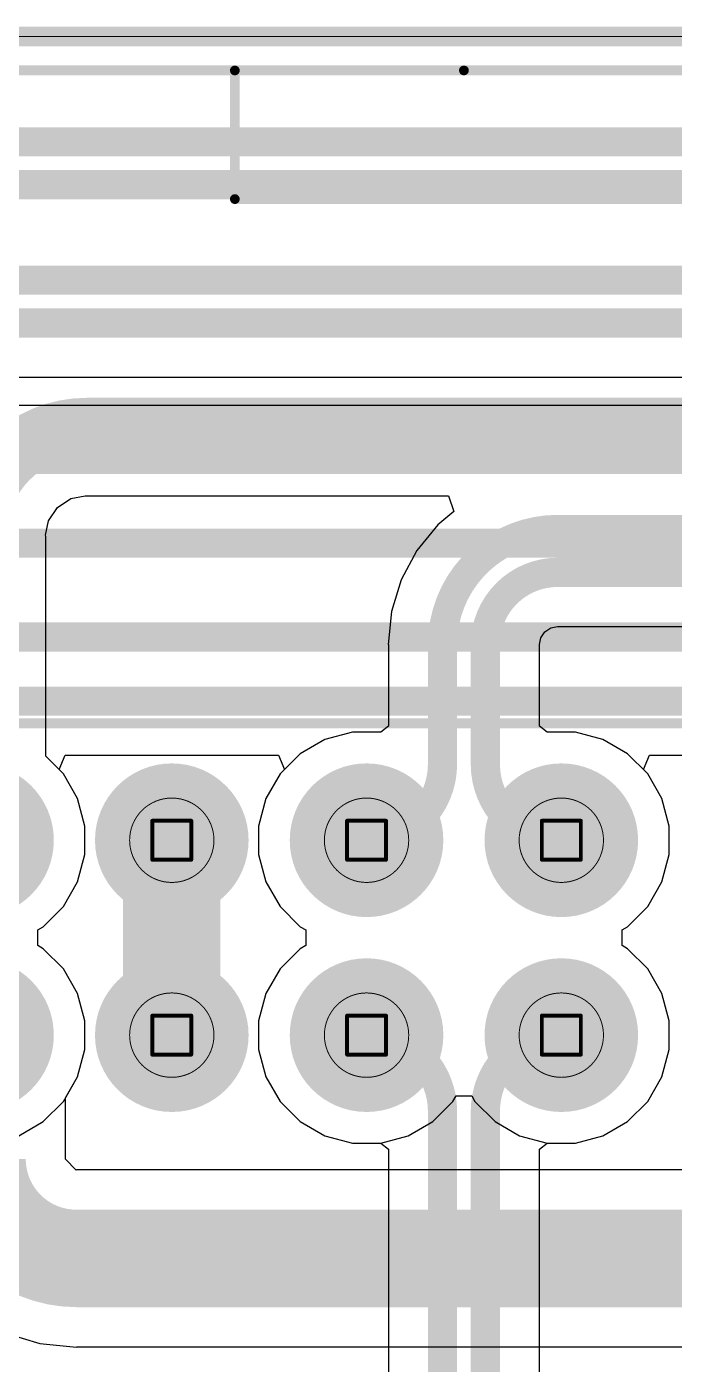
# Model space of a CAD drawing. Header units: inches. Extents: x 0 to 289, y 0 to 168.
# Drawn here: x 38.21 to 46.66, y 82.7 to 100.13 of the extents above; entities that cross this region are included whole.
import ezdxf

# ---------------------------------------------------------------- set-up
doc = ezdxf.new("R2010")
doc.units = ezdxf.units.IN
for name, color, linetype in [('Board Outline', 216, 'Continuous'), ('Bottom Layer', 5, 'Continuous'), ('Bottom Overlay', 54, 'Continuous'), ('Bottom Solder', 6, 'Continuous'), ('Dimension', 6, 'Continuous'), ('Drill Drawing', 1, 'Continuous'), ('Multi-Layer', 9, 'Continuous'), ('Pad Holes', 156, 'Continuous'), ('Top Layer', 1, 'Continuous'), ('Top Solder', 216, 'Continuous')]:
    doc.layers.add(name, color=color, linetype=linetype)

# ---------------------------------------------------------------- blocks, each defined once
blk = doc.blocks.new('SSW_110_02_G_D_RA_N_B_55')
at = {"layer": 'Bottom Layer'}
h = blk.add_hatch(color=5, dxfattribs=at)
edge = h.paths.add_edge_path()
edge.add_arc((-1.27, 1.27000254), 0.8999982, 0, 360)
h = blk.add_hatch(color=5, dxfattribs=at)
edge = h.paths.add_edge_path()
edge.add_arc((1.27, 1.27000254), 0.8999982, 0, 360)
h = blk.add_hatch(color=5, dxfattribs=at)
edge = h.paths.add_edge_path()
edge.add_arc((3.81, 1.27000254), 0.8999982, 0, 360)
h = blk.add_hatch(color=5, dxfattribs=at)
edge = h.paths.add_edge_path()
edge.add_arc((6.35, 1.27000254), 0.8999982, 0, 360)
h = blk.add_hatch(color=5, dxfattribs=at)
edge = h.paths.add_edge_path()
edge.add_arc((-1.26999746, -1.26999492), 0.8999982, 0, 360)
h = blk.add_hatch(color=5, dxfattribs=at)
edge = h.paths.add_edge_path()
edge.add_arc((1.26999746, -1.26999492), 0.8999982, 0, 360)
h = blk.add_hatch(color=5, dxfattribs=at)
edge = h.paths.add_edge_path()
edge.add_arc((3.81, -1.26999746), 0.8999982, 0, 360)
h = blk.add_hatch(color=5, dxfattribs=at)
edge = h.paths.add_edge_path()
edge.add_arc((6.35, -1.26999746), 0.8999982, 0, 360)
at = {"layer": 'Bottom Solder'}
h = blk.add_hatch(color=6, dxfattribs=at)
edge = h.paths.add_edge_path()
edge.add_arc((-1.27, 1.27000254), 1.0015982, 0, 360)
h = blk.add_hatch(color=6, dxfattribs=at)
edge = h.paths.add_edge_path()
edge.add_arc((1.27, 1.27000254), 1.0015982, 0, 360)
h = blk.add_hatch(color=6, dxfattribs=at)
edge = h.paths.add_edge_path()
edge.add_arc((3.81, 1.27000254), 1.0015982, 0, 360)
h = blk.add_hatch(color=6, dxfattribs=at)
edge = h.paths.add_edge_path()
edge.add_arc((6.35, 1.27000254), 1.0015982, 0, 360)
h = blk.add_hatch(color=6, dxfattribs=at)
edge = h.paths.add_edge_path()
edge.add_arc((-1.26999746, -1.26999492), 1.0015982, 0, 360)
h = blk.add_hatch(color=6, dxfattribs=at)
edge = h.paths.add_edge_path()
edge.add_arc((1.26999746, -1.26999492), 1.0015982, 0, 360)
h = blk.add_hatch(color=6, dxfattribs=at)
edge = h.paths.add_edge_path()
edge.add_arc((3.81, -1.26999746), 1.0015982, 0, 360)
h = blk.add_hatch(color=6, dxfattribs=at)
edge = h.paths.add_edge_path()
edge.add_arc((6.35, -1.26999746), 1.0015982, 0, 360)
at = {"layer": 'Multi-Layer'}
h = blk.add_hatch(color=9, dxfattribs=at)
edge = h.paths.add_edge_path()
edge.add_arc((-1.27, 1.27000254), 0.8999982, 0, 360)
h = blk.add_hatch(color=9, dxfattribs=at)
edge = h.paths.add_edge_path()
edge.add_arc((1.27, 1.27000254), 0.8999982, 0, 360)
h = blk.add_hatch(color=9, dxfattribs=at)
edge = h.paths.add_edge_path()
edge.add_arc((3.81, 1.27000254), 0.8999982, 0, 360)
h = blk.add_hatch(color=9, dxfattribs=at)
edge = h.paths.add_edge_path()
edge.add_arc((6.35, 1.27000254), 0.8999982, 0, 360)
h = blk.add_hatch(color=9, dxfattribs=at)
edge = h.paths.add_edge_path()
edge.add_arc((-1.26999746, -1.26999492), 0.8999982, 0, 360)
h = blk.add_hatch(color=9, dxfattribs=at)
edge = h.paths.add_edge_path()
edge.add_arc((1.26999746, -1.26999492), 0.8999982, 0, 360)
h = blk.add_hatch(color=9, dxfattribs=at)
edge = h.paths.add_edge_path()
edge.add_arc((3.81, -1.26999746), 0.8999982, 0, 360)
h = blk.add_hatch(color=9, dxfattribs=at)
edge = h.paths.add_edge_path()
edge.add_arc((6.35, -1.26999746), 0.8999982, 0, 360)
at = {"layer": 'Pad Holes'}
h = blk.add_hatch(color=7, dxfattribs=at)
edge = h.paths.add_edge_path()
edge.add_arc((-1.27, 1.27000254), 0.51999896, 0, 360)
h = blk.add_hatch(color=7, dxfattribs=at)
edge = h.paths.add_edge_path()
edge.add_arc((1.27, 1.27000254), 0.51999896, 0, 360)
h = blk.add_hatch(color=7, dxfattribs=at)
edge = h.paths.add_edge_path()
edge.add_arc((3.81, 1.27000254), 0.51999896, 0, 360)
h = blk.add_hatch(color=7, dxfattribs=at)
edge = h.paths.add_edge_path()
edge.add_arc((-1.26999746, -1.26999492), 0.51999896, 0, 360)
h = blk.add_hatch(color=7, dxfattribs=at)
edge = h.paths.add_edge_path()
edge.add_arc((1.26999746, -1.26999492), 0.51999896, 0, 360)
h = blk.add_hatch(color=7, dxfattribs=at)
edge = h.paths.add_edge_path()
edge.add_arc((3.81, -1.26999746), 0.51999896, 0, 360)
at = {"layer": 'Top Layer'}
h = blk.add_hatch(color=1, dxfattribs=at)
edge = h.paths.add_edge_path()
edge.add_arc((-1.27, 1.27000254), 0.8999982, 0, 360)
h = blk.add_hatch(color=1, dxfattribs=at)
edge = h.paths.add_edge_path()
edge.add_arc((1.27, 1.27000254), 0.8999982, 0, 360)
h = blk.add_hatch(color=1, dxfattribs=at)
edge = h.paths.add_edge_path()
edge.add_arc((3.81, 1.27000254), 0.8999982, 0, 360)
h = blk.add_hatch(color=1, dxfattribs=at)
edge = h.paths.add_edge_path()
edge.add_arc((6.35, 1.27000254), 0.8999982, 0, 360)
h = blk.add_hatch(color=1, dxfattribs=at)
edge = h.paths.add_edge_path()
edge.add_arc((-1.26999746, -1.26999492), 0.8999982, 0, 360)
h = blk.add_hatch(color=1, dxfattribs=at)
edge = h.paths.add_edge_path()
edge.add_arc((1.26999746, -1.26999492), 0.8999982, 0, 360)
h = blk.add_hatch(color=1, dxfattribs=at)
edge = h.paths.add_edge_path()
edge.add_arc((3.81, -1.26999746), 0.8999982, 0, 360)
h = blk.add_hatch(color=1, dxfattribs=at)
edge = h.paths.add_edge_path()
edge.add_arc((6.35, -1.26999746), 0.8999982, 0, 360)
at = {"layer": 'Top Solder'}
h = blk.add_hatch(color=216, dxfattribs=at)
edge = h.paths.add_edge_path()
edge.add_arc((-1.27, 1.27000254), 1.0015982, 0, 360)
h = blk.add_hatch(color=216, dxfattribs=at)
edge = h.paths.add_edge_path()
edge.add_arc((1.27, 1.27000254), 1.0015982, 0, 360)
h = blk.add_hatch(color=216, dxfattribs=at)
edge = h.paths.add_edge_path()
edge.add_arc((3.81, 1.27000254), 1.0015982, 0, 360)
h = blk.add_hatch(color=216, dxfattribs=at)
edge = h.paths.add_edge_path()
edge.add_arc((6.35, 1.27000254), 1.0015982, 0, 360)
h = blk.add_hatch(color=216, dxfattribs=at)
edge = h.paths.add_edge_path()
edge.add_arc((-1.26999746, -1.26999492), 1.0015982, 0, 360)
h = blk.add_hatch(color=216, dxfattribs=at)
edge = h.paths.add_edge_path()
edge.add_arc((1.26999746, -1.26999492), 1.0015982, 0, 360)
h = blk.add_hatch(color=216, dxfattribs=at)
edge = h.paths.add_edge_path()
edge.add_arc((3.81, -1.26999746), 1.0015982, 0, 360)
h = blk.add_hatch(color=216, dxfattribs=at)
edge = h.paths.add_edge_path()
edge.add_arc((6.35, -1.26999746), 1.0015982, 0, 360)
at = {"layer": 'Bottom Overlay', "const_width": 0.127}
for points in [[(12.95500076, -2.79399746), (-12.95500076, -2.79399746)], [(2.98774612, -9.62659746), (-2.98774612, -9.6266)], [(2.98774612, -9.62659746), (2.98774612, -11.30299746)], [(12.95500076, -11.30400076), (-12.95500076, -11.30400076)], [(0, -11.30299746), (-2.98774612, -11.30299746)], [(2.98774612, -11.30299746), (0, -11.30299746)]]:
    blk.add_lwpolyline(points, dxfattribs=at)
at = {"layer": 'Bottom Overlay', "const_width": 0.0635}
for points in [[(2.95599612, -9.62659746, 1), (3.01949612, -9.62659746, 1)], [(2.95599612, -9.62659746, 1), (3.01949612, -9.62659746, 1)], [(-0.03175, -11.30299746, 1), (0.03175, -11.30299746, 1)], [(-0.03175, -11.30299746, 1), (0.03175, -11.30299746, 1)], [(2.95599612, -11.30299746, 1), (3.01949612, -11.30299746, 1)], [(2.95599612, -11.30299746, 1), (3.01949612, -11.30299746, 1)]]:
    blk.add_lwpolyline(points, format="xyb", close=True, dxfattribs=at)

msp = doc.modelspace()

# ---------------------------------------------------------------- linework, layer by layer
at = {"layer": 'Board Outline', "const_width": 0.254}
msp.add_lwpolyline([(0, 100.00000066), (145.26999902, 100.00000066)], dxfattribs=at)
at = {"layer": 'Bottom Layer'}
for p, q in [((38.61375056, 93.86158011999999), (38.7873621, 93.97758445999999)), ((38.7873621, 93.97758445999999), (38.97625935999999, 94.01515868)), ((38.97625935999999, 94.01515868), (38.9921496, 94.01306572)), ((38.9921496, 94.01306572), (43.71260497999999, 94.01306572)), ((43.71260497999999, 94.01306572), (43.78531247999999, 93.80986571999999)), ((38.49774622, 93.68796857999999), (38.61375056, 93.86158011999999)), ((43.78531247999999, 93.80986571999999), (43.57436548, 93.6367444)), ((38.460172, 93.49907131999998), (38.49774622, 93.68796857999999)), ((43.57436548, 93.6367444), (43.29951462, 93.30184032)), ((38.46226496, 93.48318108), (38.460172, 93.49907131999998)), ((38.46226496, 90.61903643999999), (38.46226496, 93.48318108)), ((43.29951462, 93.30184032), (43.09528338, 92.91974812)), ((43.09528338, 92.91974812), (42.96951782, 92.50515662)), ((42.96951782, 92.50515662), (42.92705156, 92.07399416)), ((44.91959266, 92.16409558), (44.97063142, 92.24047845999999)), ((44.97063142, 92.24047845999999), (45.0470143, 92.29151721999999)), ((45.0470143, 92.29151721999999), (45.13711572, 92.30943946)), ((45.13711572, 92.30943946), (45.13711572, 92.3115883)), ((45.13711572, 92.3115883), (50.79721869999999, 92.3115883)), ((42.92705156, 92.07399416), (42.93166674, 92.07399416)), ((42.93166674, 92.07399416), (42.93166674, 91.00976972)), ((44.89952158, 91.00976972), (44.89952158, 92.07399416)), ((44.89952158, 92.07399416), (44.90167041999999, 92.07399416)), ((44.90167041999999, 92.07399416), (44.91959266, 92.16409558)), ((42.93166674, 91.00976972), (42.83096081999999, 90.9324953)), ((45.00022749999999, 90.9324953), (44.89952158, 91.00976972)), ((42.10213067999999, 90.83654172), (41.78106706, 90.65117505999999)), ((42.46023004, 90.9324953), (42.10213067999999, 90.83654172)), ((42.83096081999999, 90.9324953), (42.46023004, 90.9324953)), ((45.37095828, 90.9324953), (45.00022749999999, 90.9324953)), ((45.72905763999999, 90.83654172), (45.37095828, 90.9324953)), ((46.05012126, 90.65117505999999), (45.72905763999999, 90.83654172)), ((41.78106706, 90.65117505999999), (41.51891874, 90.38902674)), ((46.31226958, 90.38902674), (46.05012126, 90.65117505999999)), ((38.69227212, 90.38902927999999), (38.46226496, 90.61903643999999)), ((38.87763878, 90.06796565999998), (38.69227212, 90.38902927999999)), ((41.51891874, 90.38902674), (41.33355208, 90.06796312)), ((46.49763624, 90.06796312), (46.31226958, 90.38902674)), ((38.97359236, 89.70986629999999), (38.87763878, 90.06796565999998)), ((41.33355208, 90.06796312), (41.2375985, 89.70986375999999)), ((46.59358981999999, 89.70986375999999), (46.49763624, 90.06796312)), ((38.97359236, 89.33913297999999), (38.97359236, 89.70986629999999)), ((41.2375985, 89.70986375999999), (41.2375985, 89.33913043999999)), ((46.59358981999999, 89.33913043999999), (46.59358981999999, 89.70986375999999)), ((38.87763878, 88.98103361999999), (38.97359236, 89.33913297999999)), ((41.2375985, 89.33913043999999), (41.33355208, 88.98103108)), ((46.49763624, 88.98103108), (46.59358981999999, 89.33913043999999)), ((38.69227212, 88.65996999999999), (38.87763878, 88.98103361999999)), ((41.33355208, 88.98103108), (41.51891874, 88.65996745999999)), ((46.31226958, 88.65996745999999), (46.49763624, 88.98103108)), ((38.4301238, 88.39782167999999), (38.69227212, 88.65996999999999)), ((41.51891874, 88.65996745999999), (41.78106706, 88.39781914)), ((46.05012126, 88.39781914), (46.31226958, 88.65996745999999)), ((38.3578608, 88.35609964), (38.4301238, 88.39782167999999)), ((41.78106706, 88.39781914), (41.85332751999999, 88.35609964)), ((45.97786079999999, 88.35609964), (46.05012126, 88.39781914)), ((38.3578608, 88.15289963999999), (38.3578608, 88.35609964)), ((41.85332751999999, 88.35609964), (41.85332751999999, 88.15289963999999)), ((45.97786079999999, 88.15289709999999), (45.97786079999999, 88.35609964)), ((38.4301238, 88.11117759999999), (38.3578608, 88.15289963999999)), ((38.69227212, 87.84902928), (38.4301238, 88.11117759999999)), ((41.78106451999999, 88.11117759999999), (41.5189162, 87.84902928)), ((41.85332751999999, 88.15289963999999), (41.78106451999999, 88.11117759999999)), ((46.05012379999999, 88.11117759999999), (45.97786079999999, 88.15289709999999)), ((46.31227212, 87.84902928), (46.05012379999999, 88.11117759999999)), ((38.87763878, 87.52796566), (38.69227212, 87.84902928)), ((41.5189162, 87.84902928), (41.33354954, 87.52796566)), ((46.49763878, 87.52796566), (46.31227212, 87.84902928)), ((38.97359236, 87.1698663), (38.87763878, 87.52796566)), ((41.33354954, 87.52796566), (41.23759595999999, 87.1698663)), ((46.59359236, 87.1698663), (46.49763878, 87.52796566)), ((38.97359236, 86.79913298), (38.97359236, 87.1698663)), ((41.23759595999999, 87.1698663), (41.23759595999999, 86.79913298)), ((46.59359236, 86.79913298), (46.59359236, 87.1698663)), ((38.87763878, 86.44103362), (38.97359236, 86.79913298)), ((41.23759595999999, 86.79913298), (41.33354954, 86.44103362)), ((46.49763878, 86.44103362), (46.59359236, 86.79913298)), ((38.71845698, 86.16532423999999), (38.87763878, 86.44103362)), ((41.33354954, 86.44103362), (41.5189162, 86.11997)), ((46.31227212, 86.11997), (46.49763878, 86.44103362)), ((38.71845698, 85.37040583999999), (38.71845698, 86.16532423999999)), ((41.5189162, 86.11997), (41.78106451999999, 85.85782168)), ((43.5101238, 85.85782168), (43.77227212, 86.11997)), ((43.77227212, 86.11997), (43.81399416, 86.19223299999999)), ((43.81399416, 86.19223299999999), (44.01719416, 86.19223299999999)), ((44.01719416, 86.19223299999999), (44.05891619999999, 86.11997)), ((44.05891619999999, 86.11997), (44.32106452, 85.85782168)), ((46.05012379999999, 85.85782168), (46.31227212, 86.11997)), ((41.78106451999999, 85.85782168), (42.10212814, 85.67245501999999)), ((43.18906018, 85.67245501999999), (43.5101238, 85.85782168)), ((44.32106452, 85.85782168), (44.64212814, 85.67245501999999)), ((45.72906018, 85.67245501999999), (46.05012379999999, 85.85782168)), ((42.10212814, 85.67245501999999), (42.4602275, 85.57650144)), ((42.83096081999999, 85.57650144), (43.18906018, 85.67245501999999)), ((44.64212814, 85.67245501999999), (45.00022749999999, 85.57650144)), ((45.37096082, 85.57650144), (45.72906018, 85.67245501999999)), ((42.4602275, 85.57650144), (42.83096081999999, 85.57650144)), ((45.00022749999999, 85.57650144), (45.37096082, 85.57650144)), ((38.71810138, 85.36770836), (38.71845698, 85.37040583999999)), ((38.85930252, 85.22650721999999), (38.71810138, 85.36770836)), ((38.862, 85.22686282), (38.85930252, 85.22650721999999)), ((49.36559342, 85.22686282), (38.862, 85.22686282)), ((37.92396275999999, 83.10578502), (38.38379166, 82.96629584)), ((38.38379166, 82.96629584), (38.862, 82.91919662)), ((38.862, 82.91919662), (38.862, 82.92113718)), ((38.862, 82.92113718), (49.36559342, 82.92113718))]:
    msp.add_line(p, q, dxfattribs=at)
for points, const_width in [([(2.74011136, 98.62663027999999), (82.39388144, 98.62663027999999)], 0.3809999999999999), ([(2.74011136, 98.06783028), (82.39388144, 98.06783028)], 0.3809999999999999), ([(7.42055412, 96.82444948), (77.88355263999999, 96.82444948)], 0.3809999999999999), ([(11.50623048, 96.26564948), (77.88355263999999, 96.26564948)], 0.3809999999999999), ([(38.9921496, 94.90973652), (58.8123792, 94.90973652)], 0.7619999999999999), ([(45.13711572, 93.57491572), (57.55959024, 93.57491572)], 0.3809999999999999), ([(45.13711572, 93.01611571999999), (57.55959024, 93.01611571999999)], 0.3809999999999999), ([(43.63619416, 90.51509456), (43.63619416, 92.07399416)], 0.3809999999999999), ([(44.19499415999999, 90.51509456), (44.19499415999999, 92.07399416)], 0.3809999999999999), ([(40.10559416, 86.98449964), (40.10559416, 89.52449964)], 1.27), ([(38.862, 84.074), (49.36559342, 84.074)], 1.27)]:
    msp.add_lwpolyline(points, dxfattribs=dict(at, const_width=const_width))
for points, const_width in [([(37.56559416, 93.48318108, -0.4142135623730951), (38.9921496, 94.90973652)], 0.7619999999999999), ([(43.63619416, 92.07399416, -0.4142135623730951), (45.13711572, 93.57491572)], 0.3809999999999999), ([(44.19499415999999, 92.07399416, -0.4142135623730951), (45.13711572, 93.01611571999999)], 0.3809999999999999), ([(43.63619416, 90.51509456, -0.4142135623730951), (42.6455967, 89.52449709999999)], 0.3809999999999999), ([(45.18559162, 89.52449709999999, -0.4142135623730951), (44.19499415999999, 90.51509456)], 0.3809999999999999), ([(38.862, 84.074, -0.4142135623730951), (37.56559416, 85.37040583999999)], 1.27)]:
    msp.add_lwpolyline(points, format="xyb", dxfattribs=dict(at, const_width=const_width))
for points, const_width in [([(38.8016496, 94.90973652, 1), (39.1826496, 94.90973652, 1)], 0.3809999999999999), ([(38.8016496, 94.90973652, 1), (39.1826496, 94.90973652, 1)], 0.3809999999999999), ([(45.04186572, 93.57491572, 1), (45.23236572, 93.57491572, 1)], 0.1905), ([(45.04186572, 93.57491572, 1), (45.23236572, 93.57491572, 1)], 0.1905), ([(45.04186572, 93.01611571999999, 1), (45.23236572, 93.01611571999999, 1)], 0.1905), ([(45.04186572, 93.01611571999999, 1), (45.23236572, 93.01611571999999, 1)], 0.1905), ([(43.54094416, 92.07399416, 1), (43.73144416, 92.07399416, 1)], 0.1905), ([(43.54094416, 92.07399416, 1), (43.73144416, 92.07399416, 1)], 0.1905), ([(44.09974416, 92.07399416, 1), (44.29024416, 92.07399416, 1)], 0.1905), ([(44.09974416, 92.07399416, 1), (44.29024416, 92.07399416, 1)], 0.1905), ([(43.54094416, 90.51509456, 1), (43.73144416, 90.51509456, 1)], 0.1905), ([(43.54094416, 90.51509456, 1), (43.73144416, 90.51509456, 1)], 0.1905), ([(44.09974416, 90.51509456, 1), (44.29024416, 90.51509456, 1)], 0.1905), ([(44.09974416, 90.51509456, 1), (44.29024416, 90.51509456, 1)], 0.1905), ([(39.78809416, 89.52449964, 1), (40.42309416, 89.52449964, 1)], 0.635), ([(42.5503467, 89.52449709999999, 1), (42.7408467, 89.52449709999999, 1)], 0.1905), ([(45.09034162, 89.52449709999999, 1), (45.28084162, 89.52449709999999, 1)], 0.1905), ([(39.78809416, 86.98449964, 1), (40.42309416, 86.98449964, 1)], 0.635), ([(38.5445, 84.074, 1), (39.1795, 84.074, 1)], 0.635), ([(38.5445, 84.074, 1), (39.1795, 84.074, 1)], 0.635)]:
    msp.add_lwpolyline(points, format="xyb", close=True, dxfattribs=dict(at, const_width=const_width))
at = {"layer": 'Dimension', "const_width": 0.0127}
msp.add_lwpolyline([(0, 100.00000066), (145.26999902, 100.00000066)], dxfattribs=at)
at = {"layer": 'Dimension'}
for points, const_width in [([(40.6555956, 89.52449709999999, 1), (39.5555978, 89.52449709999999, 1)], 0.0127), ([(43.1955956, 89.52449709999999, 1), (42.0955978, 89.52449709999999, 1)], 0.0127), ([(45.7355956, 89.52449709999999, 1), (44.6355978, 89.52449709999999, 1)], 0.0127), ([(39.5524228, 89.52449709999999, 1), (39.55877279999999, 89.52449709999999, 1)], 0.00635), ([(40.6524206, 89.52449709999999, 1), (40.6587706, 89.52449709999999, 1)], 0.00635), ([(42.09242279999999, 89.52449709999999, 1), (42.0987728, 89.52449709999999, 1)], 0.00635), ([(43.1924206, 89.52449709999999, 1), (43.1987706, 89.52449709999999, 1)], 0.00635), ([(44.6324228, 89.52449709999999, 1), (44.6387728, 89.52449709999999, 1)], 0.00635), ([(45.7324206, 89.52449709999999, 1), (45.7387706, 89.52449709999999, 1)], 0.00635), ([(40.6555956, 86.9844971, 1), (39.5555978, 86.9844971, 1)], 0.0127), ([(43.1955956, 86.9844971, 1), (42.0955978, 86.9844971, 1)], 0.0127), ([(45.7355956, 86.9844971, 1), (44.6355978, 86.9844971, 1)], 0.0127), ([(39.5524228, 86.9844971, 1), (39.55877279999999, 86.9844971, 1)], 0.00635), ([(40.6524206, 86.9844971, 1), (40.6587706, 86.9844971, 1)], 0.00635), ([(42.09242279999999, 86.9844971, 1), (42.0987728, 86.9844971, 1)], 0.00635), ([(43.1924206, 86.9844971, 1), (43.1987706, 86.9844971, 1)], 0.00635), ([(44.6324228, 86.9844971, 1), (44.6387728, 86.9844971, 1)], 0.00635), ([(45.7324206, 86.9844971, 1), (45.7387706, 86.9844971, 1)], 0.00635)]:
    msp.add_lwpolyline(points, format="xyb", close=True, dxfattribs=dict(at, const_width=const_width))
at = {"layer": 'Drill Drawing', "const_width": 0.0508}
for points in [[(39.85159416, 89.77849963999999), (40.35959415999999, 89.77849963999999)], [(39.85159416, 89.27049964), (39.85159416, 89.77849963999999)], [(40.35959415999999, 89.27049964), (40.35959415999999, 89.77849963999999)], [(42.3915967, 89.7784971), (42.8995967, 89.7784971)], [(42.3915967, 89.2704971), (42.3915967, 89.7784971)], [(42.8995967, 89.2704971), (42.8995967, 89.7784971)], [(44.93159162, 89.7784971), (45.43959162, 89.7784971)], [(44.93159162, 89.2704971), (44.93159162, 89.7784971)], [(45.43959162, 89.2704971), (45.43959162, 89.7784971)], [(39.85159416, 89.27049964), (40.35959415999999, 89.27049964)], [(42.3915967, 89.2704971), (42.8995967, 89.2704971)], [(44.93159162, 89.2704971), (45.43959162, 89.2704971)], [(39.85159416, 87.23849963999999), (40.35959415999999, 87.23849963999999)], [(39.85159416, 86.73049963999999), (39.85159416, 87.23849963999999)], [(40.35959415999999, 86.73049963999999), (40.35959415999999, 87.23849963999999)], [(42.39159416, 87.23849963999999), (42.89959416, 87.23849963999999)], [(42.39159416, 86.73049963999999), (42.39159416, 87.23849963999999)], [(42.89959416, 86.73049963999999), (42.89959416, 87.23849963999999)], [(44.93159416, 87.23849963999999), (45.43959415999999, 87.23849963999999)], [(44.93159416, 86.73049963999999), (44.93159416, 87.23849963999999)], [(45.43959415999999, 86.73049963999999), (45.43959415999999, 87.23849963999999)], [(39.85159416, 86.73049963999999), (40.35959415999999, 86.73049963999999)], [(42.39159416, 86.73049963999999), (42.89959416, 86.73049963999999)], [(44.93159416, 86.73049963999999), (45.43959415999999, 86.73049963999999)]]:
    msp.add_lwpolyline(points, dxfattribs=at)
at = {"layer": 'Drill Drawing', "const_width": 0.0254}
for points in [[(39.83889416, 89.77849963999999, 1), (39.86429416, 89.77849963999999, 1)], [(39.83889416, 89.77849963999999, 1), (39.86429416, 89.77849963999999, 1)], [(40.34689416, 89.77849963999999, 1), (40.37229416, 89.77849963999999, 1)], [(40.34689416, 89.77849963999999, 1), (40.37229416, 89.77849963999999, 1)], [(42.3788967, 89.7784971, 1), (42.4042967, 89.7784971, 1)], [(42.3788967, 89.7784971, 1), (42.4042967, 89.7784971, 1)], [(42.88689669999999, 89.7784971, 1), (42.9122967, 89.7784971, 1)], [(42.88689669999999, 89.7784971, 1), (42.9122967, 89.7784971, 1)], [(44.91889162, 89.7784971, 1), (44.94429161999999, 89.7784971, 1)], [(44.91889162, 89.7784971, 1), (44.94429161999999, 89.7784971, 1)], [(45.42689161999999, 89.7784971, 1), (45.45229162, 89.7784971, 1)], [(45.42689161999999, 89.7784971, 1), (45.45229162, 89.7784971, 1)], [(39.83889416, 89.27049964, 1), (39.86429416, 89.27049964, 1)], [(39.83889416, 89.27049964, 1), (39.86429416, 89.27049964, 1)], [(40.34689416, 89.27049964, 1), (40.37229416, 89.27049964, 1)], [(40.34689416, 89.27049964, 1), (40.37229416, 89.27049964, 1)], [(42.3788967, 89.2704971, 1), (42.4042967, 89.2704971, 1)], [(42.3788967, 89.2704971, 1), (42.4042967, 89.2704971, 1)], [(42.88689669999999, 89.2704971, 1), (42.9122967, 89.2704971, 1)], [(42.88689669999999, 89.2704971, 1), (42.9122967, 89.2704971, 1)], [(44.91889162, 89.2704971, 1), (44.94429161999999, 89.2704971, 1)], [(44.91889162, 89.2704971, 1), (44.94429161999999, 89.2704971, 1)], [(45.42689161999999, 89.2704971, 1), (45.45229162, 89.2704971, 1)], [(45.42689161999999, 89.2704971, 1), (45.45229162, 89.2704971, 1)], [(39.83889416, 87.23849963999999, 1), (39.86429416, 87.23849963999999, 1)], [(39.83889416, 87.23849963999999, 1), (39.86429416, 87.23849963999999, 1)], [(40.34689416, 87.23849963999999, 1), (40.37229416, 87.23849963999999, 1)], [(40.34689416, 87.23849963999999, 1), (40.37229416, 87.23849963999999, 1)], [(42.37889416, 87.23849963999999, 1), (42.40429416, 87.23849963999999, 1)], [(42.37889416, 87.23849963999999, 1), (42.40429416, 87.23849963999999, 1)], [(42.88689416, 87.23849963999999, 1), (42.91229415999999, 87.23849963999999, 1)], [(42.88689416, 87.23849963999999, 1), (42.91229415999999, 87.23849963999999, 1)], [(44.91889415999999, 87.23849963999999, 1), (44.94429416, 87.23849963999999, 1)], [(44.91889415999999, 87.23849963999999, 1), (44.94429416, 87.23849963999999, 1)], [(45.42689416, 87.23849963999999, 1), (45.45229416, 87.23849963999999, 1)], [(45.42689416, 87.23849963999999, 1), (45.45229416, 87.23849963999999, 1)], [(39.83889416, 86.73049963999999, 1), (39.86429416, 86.73049963999999, 1)], [(39.83889416, 86.73049963999999, 1), (39.86429416, 86.73049963999999, 1)], [(40.34689416, 86.73049963999999, 1), (40.37229416, 86.73049963999999, 1)], [(40.34689416, 86.73049963999999, 1), (40.37229416, 86.73049963999999, 1)], [(42.37889416, 86.73049963999999, 1), (42.40429416, 86.73049963999999, 1)], [(42.37889416, 86.73049963999999, 1), (42.40429416, 86.73049963999999, 1)], [(42.88689416, 86.73049963999999, 1), (42.91229415999999, 86.73049963999999, 1)], [(42.88689416, 86.73049963999999, 1), (42.91229415999999, 86.73049963999999, 1)], [(44.91889415999999, 86.73049963999999, 1), (44.94429416, 86.73049963999999, 1)], [(44.91889415999999, 86.73049963999999, 1), (44.94429416, 86.73049963999999, 1)], [(45.42689416, 86.73049963999999, 1), (45.45229416, 86.73049963999999, 1)], [(45.42689416, 86.73049963999999, 1), (45.45229416, 86.73049963999999, 1)]]:
    msp.add_lwpolyline(points, format="xyb", close=True, dxfattribs=at)
at = {"layer": 'Top Layer'}
for p, q in [((24.56927522, 95.56112205999999), (90.23630161999999, 95.56112205999999)), ((90.07899941999999, 95.19252741999999), (24.72657742, 95.19252741999999)), ((38.63689504, 90.44440636), (38.71465713999999, 90.6321403)), ((38.71465713999999, 90.6321403), (41.49653626, 90.6321403)), ((41.49653626, 90.6321403), (41.57429836, 90.44440636)), ((46.25688996, 90.44440636), (46.33465206, 90.6321403)), ((46.33465206, 90.6321403), (49.11653118, 90.6321403)), ((38.69227212, 90.38902927999999), (38.63689504, 90.44440636)), ((38.87763878, 90.06796565999998), (38.69227212, 90.38902927999999)), ((41.51891874, 90.38902674), (41.33355208, 90.06796312)), ((41.57429836, 90.44440636), (41.51891874, 90.38902674)), ((46.31226958, 90.38902674), (46.25688996, 90.44440636)), ((46.49763624, 90.06796312), (46.31226958, 90.38902674)), ((38.97359236, 89.70986629999999), (38.87763878, 90.06796565999998)), ((41.33355208, 90.06796312), (41.2375985, 89.70986375999999)), ((46.59358981999999, 89.70986375999999), (46.49763624, 90.06796312)), ((38.97359236, 89.33913297999999), (38.97359236, 89.70986629999999)), ((41.2375985, 89.70986375999999), (41.2375985, 89.33913043999999)), ((46.59358981999999, 89.33913043999999), (46.59358981999999, 89.70986375999999)), ((38.87763878, 88.98103361999999), (38.97359236, 89.33913297999999)), ((41.2375985, 89.33913043999999), (41.33355208, 88.98103108)), ((46.49763624, 88.98103108), (46.59358981999999, 89.33913043999999)), ((38.69227212, 88.65996999999999), (38.87763878, 88.98103361999999)), ((41.33355208, 88.98103108), (41.51891874, 88.65996745999999)), ((46.31226958, 88.65996745999999), (46.49763624, 88.98103108)), ((38.4301238, 88.39782167999999), (38.69227212, 88.65996999999999)), ((41.51891874, 88.65996745999999), (41.78106706, 88.39781914)), ((46.05012126, 88.39781914), (46.31226958, 88.65996745999999)), ((38.3578608, 88.35609964), (38.4301238, 88.39782167999999)), ((41.78106706, 88.39781914), (41.85332751999999, 88.35609964)), ((45.97786079999999, 88.35609964), (46.05012126, 88.39781914)), ((38.3578608, 88.15289963999999), (38.3578608, 88.35609964)), ((41.85332751999999, 88.35609964), (41.85332751999999, 88.15289963999999)), ((45.97786079999999, 88.15289709999999), (45.97786079999999, 88.35609964)), ((38.4301238, 88.11117759999999), (38.3578608, 88.15289963999999)), ((38.69227212, 87.84902928), (38.4301238, 88.11117759999999)), ((41.78106451999999, 88.11117759999999), (41.5189162, 87.84902928)), ((41.85332751999999, 88.15289963999999), (41.78106451999999, 88.11117759999999)), ((46.05012379999999, 88.11117759999999), (45.97786079999999, 88.15289709999999)), ((46.31227212, 87.84902928), (46.05012379999999, 88.11117759999999)), ((38.87763878, 87.52796566), (38.69227212, 87.84902928)), ((41.5189162, 87.84902928), (41.33354954, 87.52796566)), ((46.49763878, 87.52796566), (46.31227212, 87.84902928)), ((38.97359236, 87.1698663), (38.87763878, 87.52796566)), ((41.33354954, 87.52796566), (41.23759595999999, 87.1698663)), ((46.59359236, 87.1698663), (46.49763878, 87.52796566)), ((38.97359236, 86.79913298), (38.97359236, 87.1698663)), ((41.23759595999999, 87.1698663), (41.23759595999999, 86.79913298)), ((46.59359236, 86.79913298), (46.59359236, 87.1698663)), ((38.87763878, 86.44103362), (38.97359236, 86.79913298)), ((41.23759595999999, 86.79913298), (41.33354954, 86.44103362)), ((46.49763878, 86.44103362), (46.59359236, 86.79913298)), ((38.69227212, 86.11997), (38.87763878, 86.44103362)), ((41.33354954, 86.44103362), (41.5189162, 86.11997)), ((46.31227212, 86.11997), (46.49763878, 86.44103362)), ((38.4301238, 85.85782168), (38.69227212, 86.11997)), ((41.5189162, 86.11997), (41.78106451999999, 85.85782168)), ((46.05012379999999, 85.85782168), (46.31227212, 86.11997)), ((38.10906018, 85.67245501999999), (38.4301238, 85.85782168)), ((41.78106451999999, 85.85782168), (42.10212814, 85.67245501999999)), ((45.72906018, 85.67245501999999), (46.05012379999999, 85.85782168)), ((42.10212814, 85.67245501999999), (42.4602275, 85.57650144)), ((45.37096082, 85.57650144), (45.72906018, 85.67245501999999)), ((42.4602275, 85.57650144), (42.83095828, 85.57650144)), ((42.83095828, 85.57650144), (42.93166674, 85.49922701999999)), ((42.93166674, 85.49922701999999), (42.93166674, 81.67150036)), ((44.89952158, 85.49922701999999), (45.00023004, 85.57650144)), ((44.89952158, 76.73431948), (44.89952158, 85.49922701999999)), ((45.00023004, 85.57650144), (45.37096082, 85.57650144))]:
    msp.add_line(p, q, dxfattribs=at)
at = {"layer": 'Top Layer', "const_width": 0.3809999999999999}
for points in [[(2.68766544, 98.62663027999999), (104.29163292, 98.62663027999999)], [(10.14612144, 98.06783028), (104.29163292, 98.06783028)], [(20.14608112, 96.82444948), (102.36844144, 96.82444948)], [(20.14608112, 96.26564948), (92.78083552, 96.26564948)], [(24.00558064, 94.488), (90.7999962, 94.488)], [(22.04978064, 93.3958), (89.4842, 93.3958)], [(36.15005216, 92.17295764), (63.53793236, 92.17295764)], [(37.12939488, 91.33666772), (63.34347503999999, 91.33666772)], [(43.63619416, 81.67150036), (43.63619416, 85.99389964)], [(44.19499415999999, 76.73431948), (44.19499415999999, 85.99389964)]]:
    msp.add_lwpolyline(points, dxfattribs=at)
for points in [[(42.64559415999999, 86.98449964, -0.4142135623730951), (43.63619416, 85.99389964)], [(44.19499415999999, 85.99389964, -0.4142135623730951), (45.18559416, 86.98449964)]]:
    msp.add_lwpolyline(points, format="xyb", dxfattribs=at)
at = {"layer": 'Top Layer', "const_width": 0.1905}
for points in [[(42.55034416, 86.98449964, 1), (42.74084415999999, 86.98449964, 1)], [(45.09034415999999, 86.98449964, 1), (45.28084416, 86.98449964, 1)], [(43.54094416, 85.99389964, 1), (43.73144416, 85.99389964, 1)], [(43.54094416, 85.99389964, 1), (43.73144416, 85.99389964, 1)], [(44.09974416, 85.99389964, 1), (44.29024416, 85.99389964, 1)], [(44.09974416, 85.99389964, 1), (44.29024416, 85.99389964, 1)]]:
    msp.add_lwpolyline(points, format="xyb", close=True, dxfattribs=at)

# ---------------------------------------------------------------- block references
at = {"rotation": 180}
msp.add_blockref('SSW_110_02_G_D_RA_N_B_55', (43.91559416, 88.25450218), dxfattribs=at)

doc.saveas('drawing.dxf')
